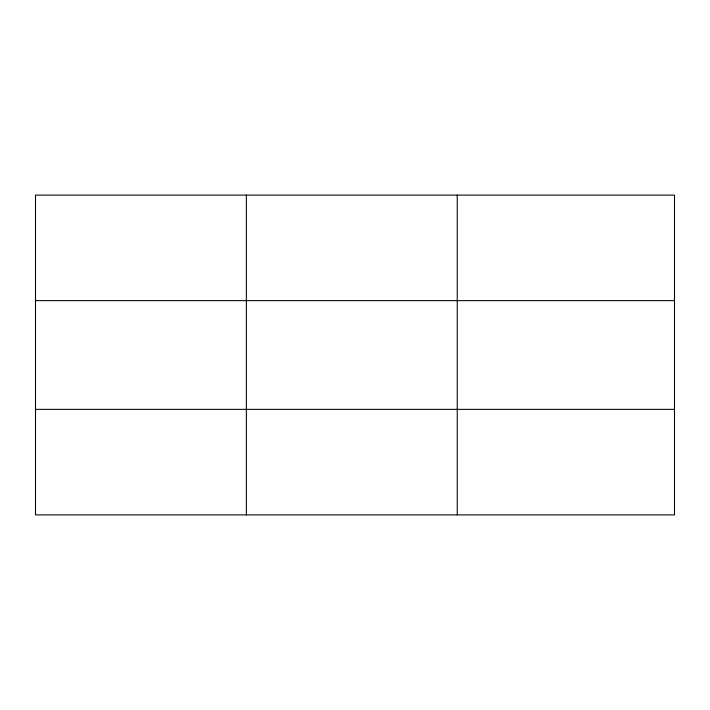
<?xml version="1.0" encoding="UTF-8"?>
<svg xmlns="http://www.w3.org/2000/svg" width="710" height="710" viewBox="0 0 710 710"><rect width="100%" height="100%" fill="white"/><g stroke="black" fill="none" stroke-linecap="round" stroke-linejoin="round"><path stroke-width="1.06" d="M246.37 195.108L246.37 514.892M457.24 195.108L457.24 514.892M35.5 300.632L674.5 300.632M35.5 409.368L674.5 409.368M674.5 479.72L674.5 514.892L35.5 514.892L35.5 195.108L674.5 195.108L674.5 479.72"/></g></svg>
